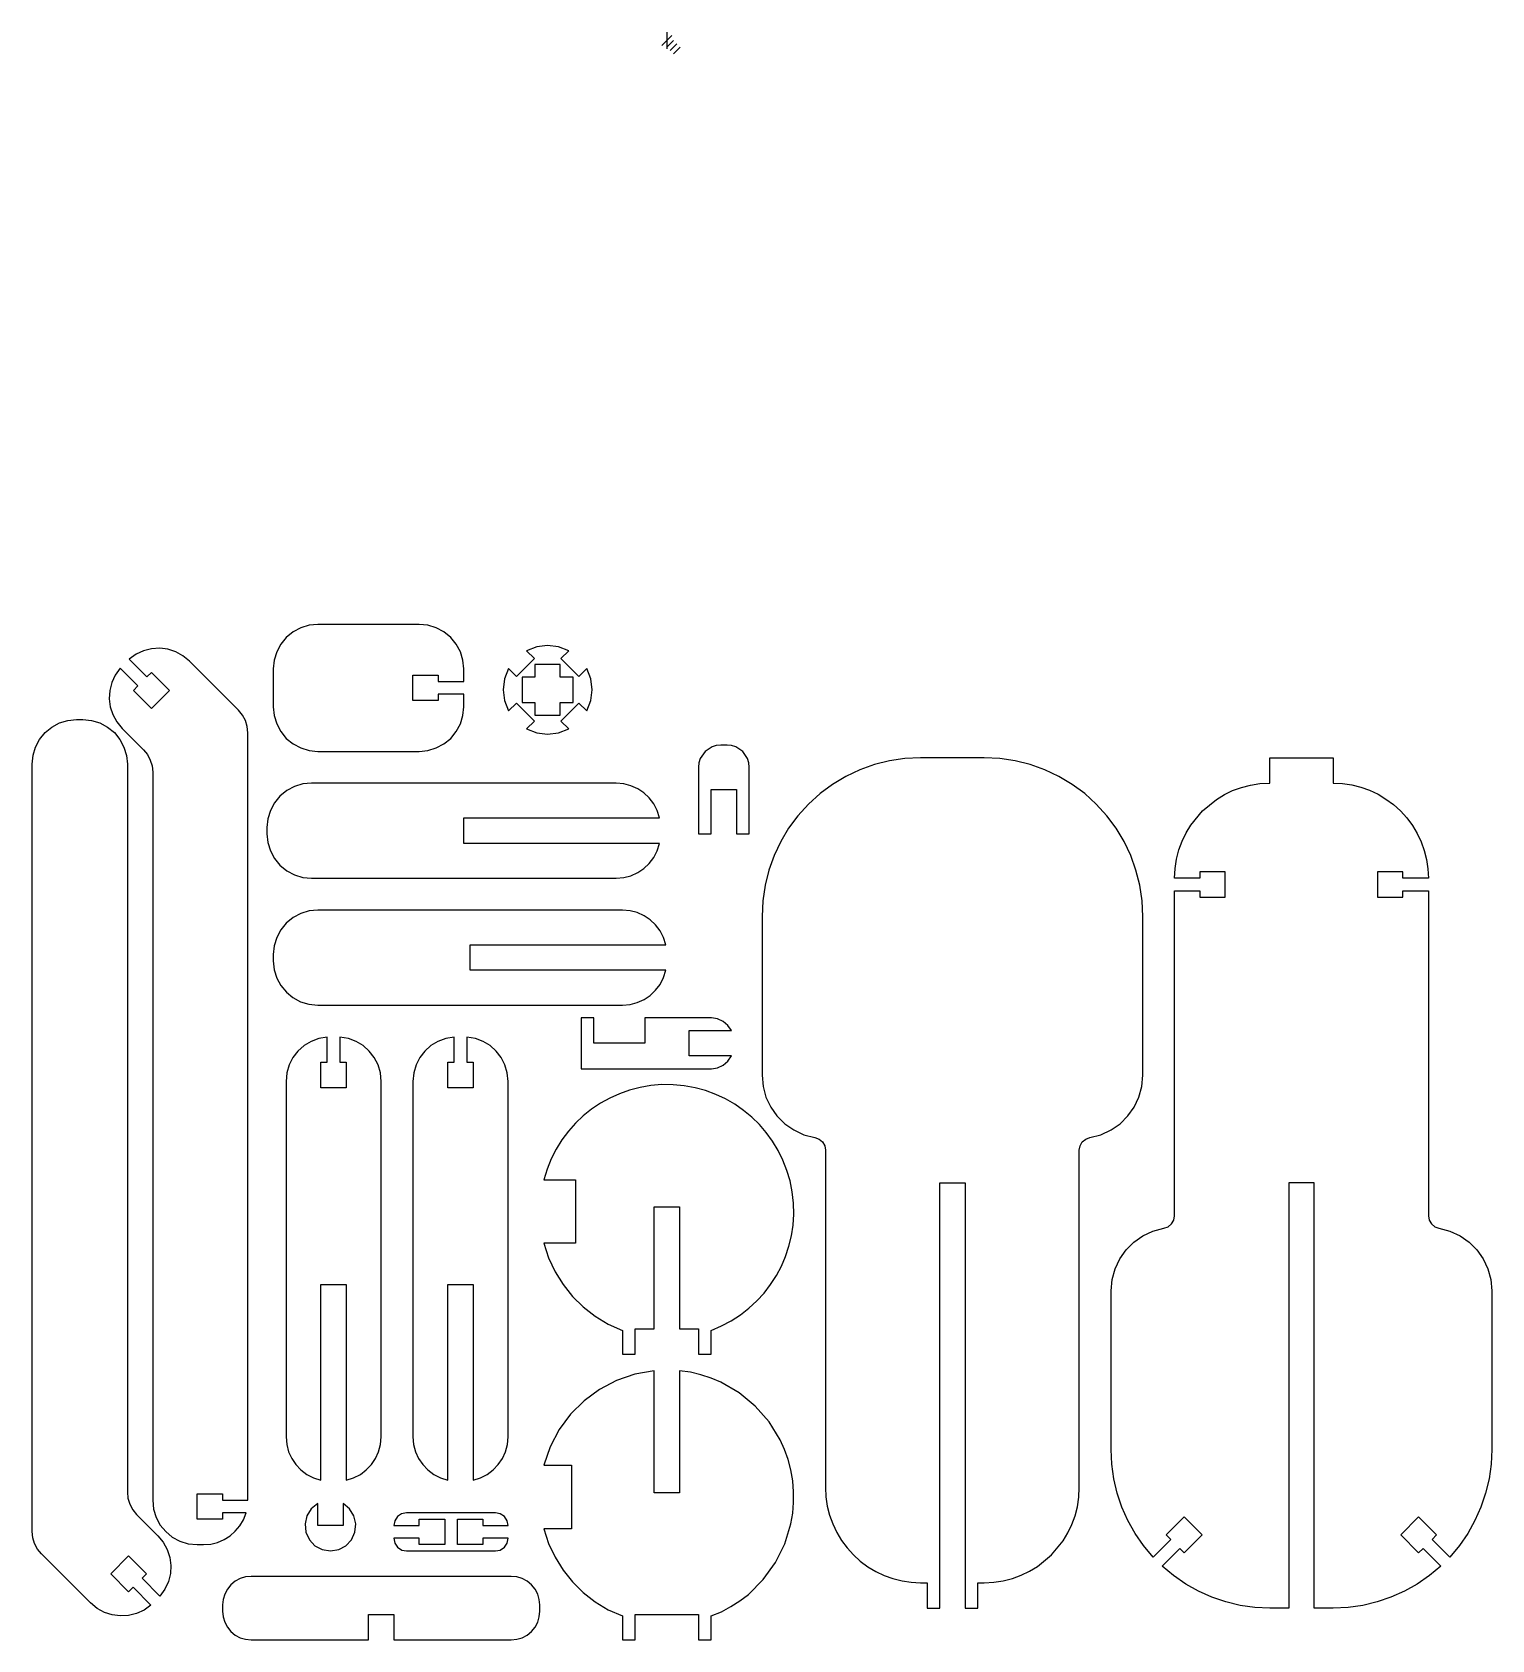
# Model space of a CAD drawing. Extents: x -107 to 139, y 48 to 318.
import ezdxf

# ---------------------------------------------------------------- set-up
doc = ezdxf.new("R2010")
doc.units = 0

msp = doc.modelspace()

# ---------------------------------------------------------------- linework, layer by layer
for p, q in [((-63.946472, 216.47996), (-64.878923, 215.342682)), ((-62.809231, 217.412457), (-63.946472, 216.47996)), ((-61.524058, 218.098613), (-62.809231, 217.412457)), ((-60.130123, 218.522203), (-61.524058, 218.098613)), ((-58.6666, 218.667), (-60.130123, 218.522203)), ((-41.6, 218.667), (-58.6666, 218.667)), ((-40.136477, 218.522203), (-41.6, 218.667)), ((-38.742542, 218.098613), (-40.136477, 218.522203)), ((-37.457369, 217.412457), (-38.742542, 218.098613)), ((-36.320128, 216.47996), (-37.457369, 217.412457)), ((-35.387677, 215.342682), (-36.320128, 216.47996)), ((-89.200687, 213.670266), (-90.374, 212.836)), ((-87.925656, 214.250529), (-89.200687, 213.670266)), ((-86.585796, 214.57811), (-87.925656, 214.250529)), ((-85.217997, 214.65433), (-86.585796, 214.57811)), ((-83.859148, 214.480508), (-85.217997, 214.65433)), ((-82.546139, 214.057965), (-83.859148, 214.480508)), ((-81.31586, 213.388022), (-82.546139, 214.057965)), ((-65.565028, 214.057481), (-65.988562, 212.663529)), ((-64.878923, 215.342682), (-65.565028, 214.057481)), ((-34.701572, 214.057481), (-35.387677, 215.342682)), ((-34.278038, 212.663529), (-34.701572, 214.057481)), ((-21.846853, 214.922897), (-23.5798, 214.249)), ((-23.5798, 214.249), (-22.2598, 212.929)), ((-20.02865, 215.147529), (-21.846853, 214.922897)), ((-18.210447, 214.922897), (-20.02865, 215.147529)), ((-16.4775, 214.249), (-18.210447, 214.922897)), ((-17.7974, 212.929), (-16.4775, 214.249)), ((-91.8825, 211.327), (-92.71685, 210.153705)), ((-88.879, 208.324), (-91.8825, 211.327)), ((-90.374, 212.836), (-87.3705, 209.832)), ((-80.2052, 212.472), (-81.31586, 213.388022)), ((-71.962, 204.229), (-80.2052, 212.472)), ((-65.988562, 212.663529), (-66.1333, 211.2)), ((-66.1333, 211.2), (-66.1333, 204.8)), ((-34.1333, 211.2), (-34.278038, 212.663529)), ((-34.1333, 209.067), (-34.1333, 211.2)), ((-26.5968, 211.232), (-27.270636, 209.499122)), ((-25.2768, 209.912), (-26.5968, 211.232)), ((-22.2598, 212.929), (-25.2768, 209.912)), ((-22.2598, 212.929), (-22.2598, 212.929)), ((-17.8953, 211.947), (-22.162, 211.947)), ((-22.162, 211.947), (-22.162, 209.814)), ((-17.8953, 209.814), (-17.8953, 211.947)), ((-17.8953, 211.947), (-17.8953, 211.947)), ((-14.7804, 209.912), (-17.7974, 212.929)), ((-13.4605, 211.232), (-14.7804, 209.912)), ((-12.786664, 209.499122), (-13.4605, 211.232)), ((-93.29719, 208.878674), (-93.62484, 207.5388)), ((-92.71685, 210.153705), (-93.29719, 208.878674)), ((-89.6332, 207.569), (-88.879, 208.324)), ((-87.3705, 209.832), (-86.6162, 210.586)), ((-86.6162, 210.586), (-83.5993, 207.569)), ((-42.6666, 205.867), (-42.6666, 210.133)), ((-42.6666, 210.133), (-38.4, 210.133)), ((-38.4, 210.133), (-38.4, 209.067)), ((-38.4, 209.067), (-34.1333, 209.067)), ((-27.270636, 209.499122), (-27.495248, 207.681)), ((-22.162, 209.814), (-24.2953, 209.814)), ((-24.2953, 209.814), (-24.2953, 205.547)), ((-15.762, 209.814), (-17.8953, 209.814)), ((-15.762, 205.547), (-15.762, 209.814)), ((-12.562052, 207.681), (-12.786664, 209.499122)), ((-93.62484, 207.5388), (-93.701119, 206.170974)), ((-93.701119, 206.170974), (-93.527345, 204.812088)), ((-86.6162, 204.552), (-89.6332, 207.569)), ((-83.5993, 207.569), (-86.6162, 204.552)), ((-38.4, 205.867), (-42.6666, 205.867)), ((-34.1333, 206.933), (-38.4, 206.933)), ((-38.4, 206.933), (-38.4, 205.867)), ((-34.1333, 204.8), (-34.1333, 206.933)), ((-27.495248, 207.681), (-27.270636, 205.862878)), ((-27.270636, 205.862878), (-26.5968, 204.13)), ((-26.5968, 204.13), (-25.2768, 205.449)), ((-25.2768, 205.449), (-22.2598, 202.432)), ((-24.2953, 205.547), (-22.162, 205.547)), ((-22.162, 205.547), (-22.162, 203.414)), ((-17.8953, 203.414), (-17.8953, 205.547)), ((-17.8953, 205.547), (-15.762, 205.547)), ((-17.7974, 202.432), (-14.7804, 205.449)), ((-14.7804, 205.449), (-13.4605, 204.13)), ((-13.4605, 204.13), (-12.786664, 205.862878)), ((-12.786664, 205.862878), (-12.562052, 207.681)), ((-100.663481, 202.522271), (-99.1999, 202.667)), ((-99.1999, 202.667), (-98.1333, 202.667)), ((-98.1333, 202.667), (-96.669777, 202.522203)), ((-93.527345, 204.812088), (-93.104838, 203.499036)), ((-93.104838, 203.499036), (-92.434916, 202.268709)), ((-71.295998, 203.41675), (-71.962, 204.229)), ((-70.805922, 202.498852), (-71.295998, 203.41675)), ((-66.1333, 204.8), (-65.988562, 203.336471)), ((-65.988562, 203.336471), (-65.565028, 201.942519)), ((-34.701572, 201.942519), (-34.278038, 203.336471)), ((-34.278038, 203.336471), (-34.1333, 204.8)), ((-34.1333, 204.8), (-34.1333, 204.8)), ((-22.162, 203.414), (-17.8953, 203.414)), ((-105.412541, 199.342806), (-104.480031, 200.480101)), ((-104.480031, 200.480101), (-103.342723, 201.412596)), ((-103.342723, 201.412596), (-102.057481, 202.098728)), ((-102.057481, 202.098728), (-100.663481, 202.522271)), ((-96.669777, 202.522203), (-95.275842, 202.098613)), ((-95.275842, 202.098613), (-93.990669, 201.412457)), ((-93.990669, 201.412457), (-92.853428, 200.47996)), ((-92.853428, 200.47996), (-91.920977, 199.342682)), ((-92.434916, 202.268709), (-91.5189, 201.158)), ((-91.5189, 201.158), (-87.962, 197.601)), ((-70.50336, 201.503277), (-70.805922, 202.498852)), ((-70.3999, 200.458), (-70.50336, 201.503277)), ((-70.3999, 71.4669), (-70.3999, 200.458)), ((-65.565028, 201.942519), (-64.878923, 200.657318)), ((-64.878923, 200.657318), (-63.946472, 199.52004)), ((-36.320128, 199.52004), (-35.387677, 200.657318)), ((-35.387677, 200.657318), (-34.701572, 201.942519)), ((-22.2598, 202.432), (-23.5798, 201.113)), ((-23.5798, 201.113), (-21.846853, 200.439103)), ((-21.846853, 200.439103), (-20.02865, 200.214471)), ((-20.02865, 200.214471), (-18.210447, 200.439103)), ((-18.210447, 200.439103), (-16.4775, 201.113)), ((-16.4775, 201.113), (-17.7974, 202.432)), ((-106.522252, 196.663579), (-106.09869, 198.057573)), ((-106.09869, 198.057573), (-105.412541, 199.342806)), ((-91.920977, 199.342682), (-91.234872, 198.057481)), ((-91.234872, 198.057481), (-90.811338, 196.663529)), ((-87.962, 197.601), (-87.295998, 196.78875)), ((-63.946472, 199.52004), (-62.809231, 198.587543)), ((-62.809231, 198.587543), (-61.524058, 197.901387)), ((-61.524058, 197.901387), (-60.130123, 197.477797)), ((-60.130123, 197.477797), (-58.6666, 197.333)), ((-58.6666, 197.333), (-41.6, 197.333)), ((-41.6, 197.333), (-40.136477, 197.477797)), ((-40.136477, 197.477797), (-38.742542, 197.901387)), ((-38.742542, 197.901387), (-37.457369, 198.587543)), ((-37.457369, 198.587543), (-36.320128, 199.52004)), ((6.426914, 197.30665), (5.626809, 196.120075)), ((7.613559, 198.10665), (6.426914, 197.30665)), ((8.314308, 198.324161), (7.613559, 198.10665)), ((9.06666, 198.4), (8.314308, 198.324161)), ((10.1333, 198.4), (9.06666, 198.4)), ((10.885663, 198.324173), (10.1333, 198.4)), ((11.586423, 198.10667), (10.885663, 198.324173)), ((12.773092, 197.306674), (11.586423, 198.10667)), ((13.573214, 196.120092), (12.773092, 197.306674)), ((-106.667, 195.2), (-106.522252, 196.663579)), ((-106.667, 66.2093), (-106.667, 195.2)), ((-90.811338, 196.663529), (-90.6666, 195.2)), ((-90.6666, 195.2), (-90.6666, 72.8367)), ((-87.295998, 196.78875), (-86.805922, 195.870852)), ((-86.805922, 195.870852), (-86.50336, 194.875277)), ((-86.50336, 194.875277), (-86.3999, 193.83)), ((5.409236, 195.419345), (5.33333, 194.667)), ((5.33333, 194.667), (5.33333, 183.467)), ((5.626809, 196.120075), (5.409236, 195.419345)), ((13.790793, 195.419354), (13.573214, 196.120092)), ((13.8667, 194.667), (13.790793, 195.419354)), ((13.8667, 183.467), (13.8667, 194.667)), ((34.910943, 195.11431), (32.461642, 194.237088)), ((37.439861, 195.749864), (34.910943, 195.11431)), ((40.030909, 196.136509), (37.439861, 195.749864)), ((42.6666, 196.267), (40.030909, 196.136509)), ((53.3333, 196.267), (42.6666, 196.267)), ((55.968991, 196.136509), (53.3333, 196.267)), ((58.560039, 195.749864), (55.968991, 196.136509)), ((61.088957, 195.11431), (58.560039, 195.749864)), ((63.538258, 194.237088), (61.088957, 195.11431)), ((101.333, 192), (101.333, 196.267)), ((101.333, 196.267), (112, 196.267)), ((112, 196.267), (112, 192)), ((112, 196.267), (112, 196.267)), ((-86.3999, 193.83), (-86.3999, 71.4669)), ((-61.196809, 191.855186), (-62.590727, 191.431585)), ((-59.7333, 192), (-61.196809, 191.855186)), ((-8.53333, 192), (-59.7333, 192)), ((-7.243792, 191.888406), (-8.53333, 192)), ((-6.019792, 191.565028), (-7.243792, 191.888406)), ((30.109443, 193.125442), (27.871833, 191.786615)), ((32.461642, 194.237088), (30.109443, 193.125442)), ((65.890457, 193.125442), (63.538258, 194.237088)), ((68.128067, 191.786615), (65.890457, 193.125442)), ((98.108488, 191.674884), (99.697116, 191.917365)), ((99.697116, 191.917365), (101.333, 192)), ((112, 192), (113.581403, 191.921707)), ((113.581403, 191.921707), (115.136021, 191.689724)), ((-65.013107, 189.812924), (-65.945544, 188.675651)), ((-63.875884, 190.745422), (-65.013107, 189.812924)), ((-62.590727, 191.431585), (-63.875884, 190.745422)), ((-4.882543, 191.046932), (-6.019792, 191.565028)), ((-3.853262, 190.351184), (-4.882543, 191.046932)), ((-2.953163, 189.49485), (-3.853262, 190.351184)), ((-2.203461, 188.494997), (-2.953163, 189.49485)), ((7.46666, 183.467), (7.46666, 190.933)), ((7.46666, 190.933), (11.7333, 190.933)), ((11.7333, 190.933), (11.7333, 183.467)), ((11.7333, 190.933), (11.7333, 190.933)), ((25.766298, 190.227851), (23.810325, 188.456392)), ((27.871833, 191.786615), (25.766298, 190.227851)), ((70.233602, 190.227851), (68.128067, 191.786615)), ((72.189575, 188.456392), (70.233602, 190.227851)), ((90.019485, 187.313602), (92.387394, 189.267348)), ((92.387394, 189.267348), (93.706571, 190.068789)), ((93.706571, 190.068789), (95.105174, 190.742554)), ((95.105174, 190.742554), (96.575161, 191.2806)), ((96.575161, 191.2806), (98.108488, 191.674884)), ((115.136021, 191.689724), (116.653362, 191.308397)), ((116.653362, 191.308397), (118.122935, 190.782073)), ((118.122935, 190.782073), (119.534247, 190.115096)), ((119.534247, 190.115096), (120.876808, 189.311812)), ((120.876808, 189.311812), (122.140126, 188.376568)), ((-66.631638, 187.390458), (-67.055164, 185.996517)), ((-65.945544, 188.675651), (-66.631638, 187.390458)), ((-1.625372, 187.368692), (-2.203461, 188.494997)), ((-1.24011, 186.133), (-1.625372, 187.368692)), ((22.038896, 186.500393), (20.480163, 184.394835)), ((23.810325, 188.456392), (22.038896, 186.500393)), ((73.961004, 186.500393), (72.189575, 188.456392)), ((75.519737, 184.394835), (73.961004, 186.500393)), ((88.065785, 184.945657), (90.019485, 187.313602)), ((122.140126, 188.376568), (123.313708, 187.313708)), ((123.313708, 187.313708), (124.376568, 186.140126)), ((-67.055164, 185.996517), (-67.1999, 184.533)), ((-67.1999, 184.533), (-67.1999, 183.467)), ((-67.1999, 184.533), (-67.1999, 184.533)), ((-34.1333, 181.867), (-34.1333, 186.133)), ((-34.1333, 186.133), (-1.24011, 186.133)), ((20.480163, 184.394835), (19.14137, 182.157205)), ((76.85853, 182.157204), (75.519737, 184.394835)), ((87.264368, 183.626465), (88.065785, 184.945657)), ((124.376568, 186.140126), (125.311812, 184.876808)), ((125.311812, 184.876808), (126.115096, 183.534247)), ((-67.1999, 183.467), (-67.055164, 182.003483)), ((-67.055164, 182.003483), (-66.631638, 180.609542)), ((-1.24011, 181.867), (-34.1333, 181.867)), ((-1.625372, 180.631308), (-1.24011, 181.867)), ((5.33333, 183.467), (7.46666, 183.467)), ((11.7333, 183.467), (13.8667, 183.467)), ((19.14137, 182.157205), (18.029759, 179.804989)), ((77.970141, 179.804989), (76.85853, 182.157204)), ((86.052611, 180.757853), (86.590629, 182.227849)), ((86.590629, 182.227849), (87.264368, 183.626465)), ((126.115096, 183.534247), (126.782073, 182.122935)), ((126.782073, 182.122935), (127.308397, 180.653362)), ((-66.631638, 180.609542), (-65.945544, 179.324349)), ((-65.945544, 179.324349), (-65.013107, 178.187076)), ((-3.853262, 177.648816), (-2.953163, 178.50515)), ((-2.953163, 178.50515), (-2.203461, 179.505003)), ((-2.203461, 179.505003), (-1.625372, 180.631308)), ((18.029759, 179.804989), (17.152574, 177.355674)), ((78.847326, 177.355674), (77.970141, 179.804989)), ((85.415904, 177.635886), (85.658355, 179.224518)), ((85.658355, 179.224518), (86.052611, 180.757853)), ((127.308397, 180.653362), (127.689724, 179.136021)), ((127.689724, 179.136021), (127.921707, 177.581403)), ((-65.013107, 178.187076), (-63.875884, 177.254578)), ((-63.875884, 177.254578), (-62.590727, 176.568415)), ((-62.590727, 176.568415), (-61.196809, 176.144814)), ((-61.196809, 176.144814), (-59.7333, 176)), ((-59.7333, 176), (-8.53333, 176)), ((-8.53333, 176), (-7.243792, 176.111594)), ((-7.243792, 176.111594), (-6.019792, 176.434972)), ((-6.019792, 176.434972), (-4.882543, 176.953068)), ((-4.882543, 176.953068), (-3.853262, 177.648816)), ((17.152574, 177.355674), (16.517057, 174.826747)), ((79.482843, 174.826747), (78.847326, 177.355674)), ((85.3333, 176), (85.415904, 177.635886)), ((89.5999, 176), (85.3333, 176)), ((93.8666, 177.067), (89.5999, 177.067)), ((89.5999, 177.067), (89.5999, 176)), ((93.8666, 172.8), (93.8666, 177.067)), ((123.733, 177.067), (119.467, 177.067)), ((119.467, 177.067), (119.467, 172.8)), ((123.733, 176), (123.733, 177.067)), ((128, 176), (123.733, 176)), ((127.921707, 177.581403), (128, 176)), ((16.517057, 174.826747), (16.130452, 172.235693)), ((79.869448, 172.235693), (79.482843, 174.826747)), ((85.3333, 119.288), (85.3333, 173.867)), ((85.3333, 173.867), (89.5999, 173.867)), ((89.5999, 173.867), (89.5999, 172.8)), ((123.733, 172.8), (123.733, 173.867)), ((123.733, 173.867), (128, 173.867)), ((128, 173.867), (128, 119.288)), ((-60.130123, 170.522203), (-61.524058, 170.098613)), ((-58.6666, 170.667), (-60.130123, 170.522203)), ((-7.46666, 170.667), (-58.6666, 170.667)), ((-6.177123, 170.555406), (-7.46666, 170.667)), ((-4.953122, 170.232027), (-6.177123, 170.555406)), ((16.130452, 172.235693), (16, 169.6)), ((79.9999, 169.6), (79.869448, 172.235693)), ((89.5999, 172.8), (93.8666, 172.8)), ((119.467, 172.8), (123.733, 172.8)), ((-63.946472, 168.47996), (-64.878923, 167.342682)), ((-62.809231, 169.412457), (-63.946472, 168.47996)), ((-61.524058, 170.098613), (-62.809231, 169.412457)), ((-3.815874, 169.713931), (-4.953122, 170.232027)), ((-2.786594, 169.018183), (-3.815874, 169.713931)), ((-1.886495, 168.161849), (-2.786594, 169.018183)), ((-1.136794, 167.161997), (-1.886495, 168.161849)), ((16, 169.6), (16, 142.933)), ((79.9999, 142.933), (79.9999, 169.6)), ((-65.565028, 166.057481), (-65.988562, 164.663529)), ((-64.878923, 167.342682), (-65.565028, 166.057481)), ((-0.558705, 166.035691), (-1.136794, 167.161997)), ((-0.173443, 164.8), (-0.558705, 166.035691)), ((-65.988562, 164.663529), (-66.1333, 163.2)), ((-66.1333, 163.2), (-66.1333, 162.133)), ((-66.1333, 163.2), (-66.1333, 163.2)), ((-66.1333, 162.133), (-65.981488, 160.628305)), ((-33.0666, 160.533), (-33.0666, 164.8)), ((-33.0666, 164.8), (-0.173443, 164.8)), ((-65.981488, 160.628305), (-65.546339, 159.226841)), ((-0.173443, 160.533), (-33.0666, 160.533)), ((-0.558833, 159.297461), (-0.173443, 160.533)), ((-65.546339, 159.226841), (-64.857875, 157.958629)), ((-64.857875, 157.958629), (-63.946118, 156.853687)), ((-63.946118, 156.853687), (-62.841091, 155.942034)), ((-2.786858, 156.315428), (-1.886752, 157.171615)), ((-1.886752, 157.171615), (-1.137007, 158.171313)), ((-1.137007, 158.171313), (-0.558833, 159.297461)), ((-62.841091, 155.942034), (-61.572814, 155.253689)), ((-61.572814, 155.253689), (-60.17131, 154.818671)), ((-60.17131, 154.818671), (-58.6666, 154.667)), ((-58.6666, 154.667), (-7.46666, 154.667)), ((-7.46666, 154.667), (-6.177226, 154.778538)), ((-6.177226, 154.778538), (-4.953307, 155.101829)), ((-4.953307, 155.101829), (-3.816114, 155.619812)), ((-3.816114, 155.619812), (-2.786858, 156.315428)), ((-12.2418, 152.533), (-14.3751, 152.533)), ((-14.3751, 152.533), (-14.3751, 144)), ((-12.2418, 148.267), (-12.2418, 152.533)), ((7.49151, 152.533), (-3.70848, 152.533)), ((-3.70848, 152.533), (-3.70848, 148.267)), ((8.539951, 152.382941), (7.49151, 152.533)), ((9.486993, 151.955049), (8.539951, 152.382941)), ((10.279566, 151.282882), (9.486993, 151.955049)), ((-58.486105, 149.074327), (-59.797954, 148.583143)), ((-57.0666, 149.314), (-58.486105, 149.074327)), ((-57.0666, 145.067), (-57.0666, 149.314)), ((-53.513795, 149.074327), (-54.9333, 149.314)), ((-54.9333, 149.314), (-54.9333, 145.067)), ((-52.201946, 148.583143), (-53.513795, 149.074327)), ((-37.152805, 149.074327), (-38.464654, 148.583143)), ((-35.7333, 149.314), (-37.152805, 149.074327)), ((-35.7333, 145.067), (-35.7333, 149.314)), ((-32.180479, 149.074343), (-33.6, 149.314)), ((-33.6, 149.314), (-33.6, 145.067)), ((-30.868614, 148.583169), (-32.180479, 149.074343)), ((3.75818, 150.4), (10.8646, 150.4)), ((3.75818, 146.133), (3.75818, 150.4)), ((3.75818, 150.4), (3.75818, 150.4)), ((10.8646, 150.4), (10.279566, 151.282882)), ((-61.998085, 146.95429), (-62.836069, 145.870646)), ((-60.976997, 147.867459), (-61.998085, 146.95429)), ((-59.797954, 148.583143), (-60.976997, 147.867459)), ((-51.022903, 147.867459), (-52.201946, 148.583143)), ((-50.001815, 146.95429), (-51.022903, 147.867459)), ((-49.163831, 145.870646), (-50.001815, 146.95429)), ((-40.664785, 146.95429), (-41.502769, 145.870646)), ((-39.643697, 147.867459), (-40.664785, 146.95429)), ((-38.464654, 148.583143), (-39.643697, 147.867459)), ((-29.689555, 147.867491), (-30.868614, 148.583169)), ((-28.668451, 146.954322), (-29.689555, 147.867491)), ((-27.830454, 145.870675), (-28.668451, 146.954322)), ((-3.70848, 148.267), (-12.2418, 148.267)), ((10.8646, 146.133), (3.75818, 146.133)), ((10.279566, 145.250118), (10.8646, 146.133)), ((-63.862125, 143.299989), (-63.9999, 141.867)), ((-63.465799, 144.643542), (-63.862125, 143.299989)), ((-62.836069, 145.870646), (-63.465799, 144.643542)), ((-58.1333, 140.8), (-58.1333, 145.067)), ((-58.1333, 145.067), (-57.0666, 145.067)), ((-54.9333, 145.067), (-53.8666, 145.067)), ((-53.8666, 145.067), (-53.8666, 140.8)), ((-48.534101, 144.643542), (-49.163831, 145.870646)), ((-48.137775, 143.299989), (-48.534101, 144.643542)), ((-48, 141.867), (-48.137775, 143.299989)), ((-42.528825, 143.299989), (-42.6666, 141.867)), ((-42.132499, 144.643542), (-42.528825, 143.299989)), ((-41.502769, 145.870646), (-42.132499, 144.643542)), ((-36.8, 140.8), (-36.8, 145.067)), ((-36.8, 145.067), (-35.7333, 145.067)), ((-33.6, 145.067), (-32.5333, 145.067)), ((-32.5333, 145.067), (-32.5333, 140.8)), ((-27.200713, 144.643564), (-27.830454, 145.870675)), ((-26.804378, 143.300001), (-27.200713, 144.643564)), ((-26.6666, 141.867), (-26.804378, 143.300001)), ((-14.3751, 144), (7.49151, 144)), ((7.49151, 144), (8.539951, 144.150059)), ((8.539951, 144.150059), (9.486993, 144.577951)), ((9.486993, 144.577951), (10.279566, 145.250118)), ((-63.9999, 141.867), (-63.9999, 82.1335)), ((-53.8666, 140.8), (-58.1333, 140.8)), ((-48, 82.1335), (-48, 141.867)), ((-42.6666, 141.867), (-42.6666, 82.1335)), ((-32.5333, 140.8), (-36.8, 140.8)), ((-26.6666, 82.1335), (-26.6666, 141.867)), ((-4.489707, 140.858008), (-6.250028, 140.399699)), ((-2.680831, 141.166013), (-4.489707, 140.858008)), ((-0.831449, 141.317789), (-2.680831, 141.166013)), ((1.050386, 141.307411), (-0.831449, 141.317789)), ((2.924119, 141.132662), (1.050386, 141.307411)), ((4.749608, 140.799737), (2.924119, 141.132662)), ((6.519423, 140.315324), (4.749608, 140.799737)), ((16, 142.933), (16.171522, 141.022322)), ((16.171522, 141.022322), (16.667303, 139.21592)), ((79.332611, 139.21594), (79.828383, 141.022333)), ((79.828383, 141.022333), (79.9999, 142.933)), ((-11.159143, 138.182197), (-12.644729, 137.181922)), ((-9.592797, 139.055868), (-11.159143, 138.182197)), ((-7.953742, 139.79701), (-9.592797, 139.055868)), ((-6.250028, 140.399699), (-7.953742, 139.79701)), ((8.226135, 139.686111), (6.519423, 140.315324)), ((9.862315, 138.918786), (8.226135, 139.686111)), ((11.420534, 138.020038), (9.862315, 138.918786)), ((12.893362, 136.996553), (11.420534, 138.020038)), ((16.667303, 139.21592), (17.45944, 137.546806)), ((78.540485, 137.546832), (79.332611, 139.21594)), ((-14.041502, 136.060968), (-15.341414, 134.825261)), ((-12.644729, 137.181922), (-14.041502, 136.060968)), ((14.273369, 135.855022), (12.893362, 136.996553)), ((15.553127, 134.602132), (14.273369, 135.855022)), ((17.45944, 137.546806), (18.520031, 136.047993)), ((18.520031, 136.047993), (19.821175, 134.752494)), ((76.178779, 134.752521), (77.479907, 136.048022)), ((77.479907, 136.048022), (78.540485, 137.546832)), ((-16.536411, 133.480726), (-17.618443, 132.033287)), ((-15.341414, 134.825261), (-16.536411, 133.480726)), ((16.725205, 133.24457), (15.553127, 134.602132)), ((17.782176, 131.789026), (16.725205, 133.24457)), ((19.821175, 134.752494), (21.334969, 133.69332)), ((21.334969, 133.69332), (23.033511, 132.903485)), ((23.033511, 132.903485), (24.8889, 132.416)), ((24.8889, 132.416), (25.599572, 132.160571)), ((70.400396, 132.160594), (71.1111, 132.416)), ((71.1111, 132.416), (72.966474, 132.903498)), ((72.966474, 132.903498), (74.665, 133.693343)), ((74.665, 133.693343), (76.178779, 134.752521)), ((-18.579459, 130.48887), (-19.411408, 128.8534)), ((-17.618443, 132.033287), (-18.579459, 130.48887)), ((18.716608, 130.242188), (17.782176, 131.789026)), ((19.521073, 128.610743), (18.716608, 130.242188)), ((25.599572, 132.160571), (26.162498, 131.689733)), ((26.162498, 131.689733), (26.533049, 131.056279)), ((26.533049, 131.056279), (26.6666, 130.313)), ((26.6666, 130.313), (26.6666, 73.6002)), ((69.3333, 130.313), (69.466865, 131.056298)), ((69.3333, 73.6002), (69.3333, 130.313)), ((69.466865, 131.056298), (69.837441, 131.689762)), ((69.837441, 131.689762), (70.400396, 132.160594)), ((-20.106239, 127.132801), (-20.6559, 125.333)), ((-19.411408, 128.8534), (-20.106239, 127.132801)), ((20.188142, 126.90138), (19.521073, 128.610743)), ((-20.6559, 125.333), (-15.3226, 125.333)), ((-20.6559, 125.333), (-20.6559, 125.333)), ((-15.3226, 125.333), (-15.3226, 114.667)), ((20.710385, 125.120788), (20.188142, 126.90138)), ((21.080373, 123.275653), (20.710385, 125.120788)), ((45.8666, 124.8), (50.1333, 124.8)), ((45.8666, 53.3335), (45.8666, 124.8)), ((45.8666, 124.8), (45.8666, 124.8)), ((50.1333, 124.8), (50.1333, 53.3335)), ((108.8, 124.8), (104.533, 124.8)), ((104.533, 124.8), (104.533, 53.3335)), ((108.8, 53.3335), (108.8, 124.8)), ((21.287743, 121.40525), (21.080373, 123.275653)), ((-2.13333, 100.267), (-2.13333, 120.8)), ((-2.13333, 120.8), (2.13333, 120.8)), ((2.13333, 120.8), (2.13333, 100.267)), ((21.213548, 117.718958), (21.330451, 119.550142)), ((21.330451, 119.550142), (21.287743, 121.40525)), ((85.199994, 118.544395), (85.3333, 119.288)), ((128, 119.288), (128.133333, 118.544356)), ((20.942083, 115.920324), (21.213548, 117.718958)), ((80.001569, 115.90668), (81.700111, 116.696515)), ((81.700111, 116.696515), (83.5555, 117.184)), ((83.5555, 117.184), (84.26643, 117.439535)), ((84.26643, 117.439535), (84.829482, 117.91062)), ((84.829482, 117.91062), (85.199994, 118.544395)), ((128.133333, 118.544356), (128.503894, 117.910564)), ((128.503894, 117.910564), (129.067008, 117.43949)), ((129.067008, 117.43949), (129.778, 117.184)), ((129.778, 117.184), (131.633404, 116.696529)), ((131.633404, 116.696529), (133.331963, 115.906703)), ((-15.3226, 114.667), (-20.6559, 114.667)), ((-20.6559, 114.667), (-19.856886, 112.201215)), ((19.955664, 112.455218), (20.521105, 114.162868)), ((20.521105, 114.162868), (20.942083, 115.920324)), ((76.12604, 112.053194), (77.186631, 113.552007)), ((77.186631, 113.552007), (78.487775, 114.847506)), ((78.487775, 114.847506), (80.001569, 115.90668)), ((133.331963, 115.906703), (134.845772, 114.847534)), ((134.845772, 114.847534), (136.146931, 113.552035)), ((136.146931, 113.552035), (137.207536, 112.053219)), ((-19.856886, 112.201215), (-18.778048, 109.875512)), ((18.411589, 109.223841), (19.250809, 110.806)), ((19.250809, 110.806), (19.955664, 112.455218)), ((75.333903, 110.38408), (76.12604, 112.053194)), ((137.207536, 112.053219), (137.999684, 110.384099)), ((-18.778048, 109.875512), (-17.437921, 107.71048)), ((17.443055, 107.71737), (18.411589, 109.223841)), ((74.6666, 106.667), (74.838122, 108.577678)), ((74.838122, 108.577678), (75.333903, 110.38408)), ((137.999684, 110.384099), (138.495473, 108.577689)), ((138.495473, 108.577689), (138.667, 106.667)), ((-58.1333, 74.8403), (-58.1333, 107.733)), ((-58.1333, 107.733), (-53.8666, 107.733)), ((-53.8666, 107.733), (-53.8666, 74.8403)), ((-36.8, 74.8403), (-36.8, 107.733)), ((-36.8, 107.733), (-32.5333, 107.733)), ((-32.5333, 107.733), (-32.5333, 74.8403)), ((-17.437921, 107.71048), (-15.855039, 105.726708)), ((-15.855039, 105.726708), (-14.047937, 103.944786)), ((15.138241, 104.965998), (16.350256, 106.295213)), ((16.350256, 106.295213), (17.443055, 107.71737)), ((74.6666, 80.0002), (74.6666, 106.667)), ((138.667, 106.667), (138.667, 80.0002)), ((-14.047937, 103.944786), (-12.03515, 102.385301)), ((12.376761, 102.620901), (13.812059, 103.738351)), ((13.812059, 103.738351), (15.138241, 104.965998)), ((-12.03515, 102.385301), (-9.835213, 101.068843)), ((-9.835213, 101.068843), (-7.46666, 100.016)), ((-7.46666, 100.016), (-7.46666, 96.0002)), ((-5.33333, 96.0002), (-5.33333, 100.267)), ((-5.33333, 100.267), (-2.13333, 100.267)), ((2.13333, 100.267), (5.33333, 100.267)), ((5.33333, 100.267), (5.33333, 96.0002)), ((7.46666, 100.016), (9.199012, 100.751098)), ((7.46666, 96.0002), (7.46666, 100.016)), ((9.199012, 100.751098), (10.837395, 101.622274)), ((10.837395, 101.622274), (12.376761, 102.620901)), ((-7.46666, 96.0002), (-5.33333, 96.0002)), ((5.33333, 96.0002), (7.46666, 96.0002)), ((-5.391156, 92.642043), (-8.465442, 91.583317)), ((-2.13333, 93.2266), (-5.391156, 92.642043)), ((-2.13333, 72.6933), (-2.13333, 93.2266)), ((2.13333, 93.2266), (2.13333, 72.6933)), ((3.959157, 92.9636), (2.13333, 93.2266)), ((2.13333, 93.2266), (2.13333, 93.2266)), ((5.731689, 92.550868), (3.959157, 92.9636)), ((7.444151, 91.994991), (5.731689, 92.550868)), ((9.089768, 91.302552), (7.444151, 91.994991)), ((-11.313316, 90.087209), (-13.891902, 88.190506)), ((-8.465442, 91.583317), (-11.313316, 90.087209)), ((12.153363, 89.534327), (9.089768, 91.302552)), ((14.868274, 87.298871), (12.153363, 89.534327)), ((-13.891902, 88.190506), (-16.158327, 85.929997)), ((17.180297, 84.648861), (14.868274, 87.298871)), ((-16.158327, 85.929997), (-18.069718, 83.342467)), ((19.03523, 81.636974), (17.180297, 84.648861)), ((-63.9999, 82.1335), (-63.888326, 80.844006)), ((-48.111574, 80.844006), (-48, 82.1335)), ((-42.6666, 82.1335), (-42.555026, 80.844006)), ((-26.77818, 80.843996), (-26.6666, 82.1335)), ((-18.069718, 83.342467), (-19.5832, 80.464706)), ((19.774349, 80.011789), (19.03523, 81.636974)), ((-63.888326, 80.844006), (-63.564981, 79.620041)), ((-63.564981, 79.620041), (-63.046928, 78.482818)), ((-63.046928, 78.482818), (-62.351233, 77.45355)), ((-49.648667, 77.45355), (-48.952972, 78.482818)), ((-48.952972, 78.482818), (-48.434919, 79.620041)), ((-48.434919, 79.620041), (-48.111574, 80.844006)), ((-42.555026, 80.844006), (-42.231681, 79.620041)), ((-42.231681, 79.620041), (-41.713628, 78.482818)), ((-41.713628, 78.482818), (-41.017933, 77.45355)), ((-28.315306, 77.453523), (-27.619597, 78.482794)), ((-27.619597, 78.482794), (-27.101534, 79.620023)), ((-27.101534, 79.620023), (-26.77818, 80.843996)), ((-19.5832, 80.464706), (-20.6559, 77.3335)), ((20.37887, 78.315888), (19.774349, 80.011789)), ((74.783961, 77.500454), (74.6666, 80.0002)), ((138.667, 80.0002), (138.549565, 77.500423)), ((-62.351233, 77.45355), (-61.494959, 76.553451)), ((-61.494959, 76.553451), (-60.495169, 75.803734)), ((-60.495169, 75.803734), (-59.368928, 75.225612)), ((-52.630972, 75.225612), (-51.504731, 75.803734)), ((-51.504731, 75.803734), (-50.504941, 76.553451)), ((-50.504941, 76.553451), (-49.648667, 77.45355)), ((-41.017933, 77.45355), (-40.161659, 76.553451)), ((-40.161659, 76.553451), (-39.161869, 75.803734)), ((-39.161869, 75.803734), (-38.035628, 75.225612)), ((-31.297657, 75.225599), (-30.1714, 75.803712)), ((-30.1714, 75.803712), (-29.171595, 76.553425)), ((-29.171595, 76.553425), (-28.315306, 77.453523)), ((-20.6559, 77.3335), (-16, 77.3335)), ((-16, 77.3335), (-16, 66.6669)), ((20.842018, 76.555856), (20.37887, 78.315888)), ((21.157016, 74.738278), (20.842018, 76.555856)), ((75.132118, 75.038828), (74.783961, 77.500454)), ((138.549565, 77.500423), (138.201328, 75.038774)), ((-59.368928, 75.225612), (-58.1333, 74.8403)), ((-58.1333, 74.8403), (-58.1333, 74.8403)), ((-53.8666, 74.8403), (-52.630972, 75.225612)), ((-38.035628, 75.225612), (-36.8, 74.8403)), ((-36.8, 74.8403), (-36.8, 74.8403)), ((-32.5333, 74.8403), (-31.297657, 75.225599)), ((21.315097, 72.900393), (21.157016, 74.738278)), ((26.6666, 73.6002), (26.744893, 72.018797)), ((69.250694, 71.964293), (69.3333, 73.6002)), ((75.705182, 72.630391), (75.132118, 75.038828)), ((138.201328, 75.038774), (137.62818, 72.630321)), ((-90.6666, 72.8367), (-90.563169, 71.791369)), ((-90.563169, 71.791369), (-90.260616, 70.795741)), ((-90.260616, 70.795741), (-89.77053, 69.877792)), ((-86.3999, 71.4669), (-86.248213, 69.962109)), ((-78.9333, 68.2669), (-78.9333, 72.5335)), ((-78.9333, 72.5335), (-74.6666, 72.5335)), ((-74.6666, 72.5335), (-74.6666, 71.4669)), ((-74.6666, 71.4669), (-70.3999, 71.4669)), ((-58.6666, 70.8952), (-59.753054, 70.000276)), ((-58.6666, 67.2002), (-58.6666, 70.8952)), ((-54.4, 70.8952), (-54.4, 67.2002)), ((-53.313546, 70.000276), (-54.4, 70.8952)), ((-54.4, 70.8952), (-54.4, 70.8952)), ((2.13333, 72.6933), (-2.13333, 72.6933)), ((21.162382, 69.286521), (21.315261, 71.080443)), ((21.315261, 71.080443), (21.315097, 72.900393)), ((26.744893, 72.018797), (26.976876, 70.464179)), ((26.976876, 70.464179), (27.358203, 68.946838)), ((68.613972, 68.842289), (69.008237, 70.375642)), ((69.008237, 70.375642), (69.250694, 71.964293)), ((76.49726, 70.290209), (75.705182, 72.630391)), ((77.502462, 68.033351), (76.49726, 70.290209)), ((136.836014, 70.290134), (135.830722, 68.033279)), ((137.62818, 72.630321), (136.836014, 70.290134)), ((-89.77053, 69.877792), (-89.1045, 69.0655)), ((-89.1045, 69.0655), (-85.5477, 65.5087)), ((-86.248213, 69.962109), (-85.81315, 68.560541)), ((-85.81315, 68.560541), (-85.124738, 67.292219)), ((-74.6666, 68.2669), (-78.9333, 68.2669)), ((-70.7112, 69.3335), (-74.6666, 69.3335)), ((-74.6666, 69.3335), (-74.6666, 68.2669)), ((-71.762901, 67.165196), (-71.154097, 68.19581)), ((-71.154097, 68.19581), (-70.7112, 69.3335)), ((-70.7112, 69.3335), (-70.7112, 69.3335)), ((-60.47517, 68.832951), (-60.789996, 67.496918)), ((-59.753054, 70.000276), (-60.47517, 68.832951)), ((-52.59143, 68.832951), (-53.313546, 70.000276)), ((-52.276604, 67.496918), (-52.59143, 68.832951)), ((-45.698947, 68.030571), (-45.8666, 67.2002)), ((-45.241762, 68.708662), (-45.698947, 68.030571)), ((-44.563671, 69.165847), (-45.241762, 68.708662)), ((-43.7333, 69.3335), (-44.563671, 69.165847)), ((-28.8, 69.3335), (-43.7333, 69.3335)), ((-41.6, 67.2002), (-41.6, 68.2669)), ((-41.6, 68.2669), (-37.3333, 68.2669)), ((-37.3333, 68.2669), (-37.3333, 64.0002)), ((-35.2, 64.0002), (-35.2, 68.2669)), ((-35.2, 68.2669), (-30.9333, 68.2669)), ((-30.9333, 68.2669), (-30.9333, 67.2002)), ((-27.983595, 69.171133), (-28.8, 69.3335)), ((-27.291473, 68.708697), (-27.983595, 69.171133)), ((-26.829005, 68.016597), (-27.291473, 68.708697)), ((-26.6666, 67.2002), (-26.829005, 68.016597)), ((20.861338, 67.526721), (21.162382, 69.286521)), ((27.358203, 68.946838), (27.884527, 67.477265)), ((68.075941, 67.372278), (68.613972, 68.842289)), ((78.714896, 65.874885), (77.502462, 68.033351)), ((86.9712, 68.6551), (83.9542, 65.6381)), ((89.9882, 65.6381), (86.9712, 68.6551)), ((126.362, 68.6551), (123.345, 65.6381)), ((129.379, 65.6381), (126.362, 68.6551)), ((135.830722, 68.033279), (134.618194, 65.874827)), ((-106.563374, 65.163894), (-106.667, 66.2093)), ((-106.2606, 64.168237), (-106.563374, 65.163894)), ((-85.5477, 65.5087), (-84.631712, 64.398014)), ((-85.5477, 65.5087), (-85.5477, 65.5087)), ((-85.124738, 67.292219), (-84.213001, 66.187169)), ((-84.213001, 66.187169), (-83.107964, 65.275418)), ((-83.107964, 65.275418), (-81.839651, 64.586988)), ((-75.488195, 64.388537), (-74.400258, 64.85333)), ((-74.400258, 64.85333), (-73.404431, 65.480205)), ((-73.404431, 65.480205), (-72.519162, 66.255411)), ((-72.519162, 66.255411), (-71.762901, 67.165196)), ((-60.789996, 67.496918), (-60.654582, 66.095871)), ((-60.654582, 66.095871), (-60.071341, 64.814816)), ((-54.4, 67.2002), (-58.6666, 67.2002)), ((-52.995259, 64.814816), (-52.412018, 66.095871)), ((-52.412018, 66.095871), (-52.276604, 67.496918)), ((-45.8666, 67.2002), (-41.6, 67.2002)), ((-41.6, 65.0669), (-45.8666, 65.0669)), ((-45.8666, 65.0669), (-45.704233, 64.250495)), ((-41.6, 64.0002), (-41.6, 65.0669)), ((-30.9333, 67.2002), (-26.6666, 67.2002)), ((-26.6666, 65.0669), (-30.9333, 65.0669)), ((-30.9333, 65.0669), (-30.9333, 64.0002)), ((-26.828977, 64.250472), (-26.6666, 65.0669)), ((-16, 66.6669), (-20.6559, 66.6669)), ((-20.6559, 66.6669), (-19.856858, 64.201158)), ((19.834254, 64.141852), (20.861338, 67.526721)), ((27.884527, 67.477265), (28.551504, 66.065953)), ((28.551504, 66.065953), (29.354788, 64.723392)), ((66.600751, 64.654448), (67.402186, 65.97365)), ((67.402186, 65.97365), (68.075941, 67.372278)), ((80.128673, 63.829879), (78.714896, 65.874885)), ((84.7084, 64.8839), (81.7379, 61.9134)), ((83.9542, 65.6381), (84.7084, 64.8839)), ((86.9712, 62.6211), (89.9882, 65.6381)), ((123.345, 65.6381), (126.362, 62.6211)), ((128.625, 64.8839), (129.379, 65.6381)), ((131.595, 61.9134), (128.625, 64.8839)), ((134.618194, 65.874827), (133.204323, 63.829844)), ((-105.770277, 63.250312), (-106.2606, 64.168237)), ((-105.104, 62.4381), (-105.770277, 63.250312)), ((-96.8614, 54.195), (-105.104, 62.4381)), ((-84.631712, 64.398014), (-83.961808, 63.167716)), ((-83.961808, 63.167716), (-83.539305, 61.854697)), ((-81.839651, 64.586988), (-80.438089, 64.151908)), ((-80.438089, 64.151908), (-78.9333, 64.0002)), ((-78.9333, 64.0002), (-77.8666, 64.0002)), ((-77.8666, 64.0002), (-76.649792, 64.099576)), ((-76.649792, 64.099576), (-75.488195, 64.388537)), ((-60.071341, 64.814816), (-59.130685, 63.815183)), ((-59.130685, 63.815183), (-57.921657, 63.165298)), ((-57.921657, 63.165298), (-56.5333, 62.933487)), ((-56.5333, 62.933487), (-55.144943, 63.165298)), ((-55.144943, 63.165298), (-53.935915, 63.815183)), ((-53.935915, 63.815183), (-52.995259, 64.814816)), ((-45.704233, 64.250495), (-45.241797, 63.558373)), ((-45.241797, 63.558373), (-44.549697, 63.095905)), ((-44.549697, 63.095905), (-43.7333, 62.9335)), ((-43.7333, 62.9335), (-28.8, 62.9335)), ((-37.3333, 64.0002), (-41.6, 64.0002)), ((-41.6, 64.0002), (-41.6, 64.0002)), ((-30.9333, 64.0002), (-35.2, 64.0002)), ((-28.8, 62.9335), (-27.983572, 63.095877)), ((-27.983572, 63.095877), (-27.291438, 63.558338)), ((-27.291438, 63.558338), (-26.828977, 64.250472)), ((-19.856858, 64.201158), (-18.778001, 61.875498)), ((18.273017, 60.990576), (19.834254, 64.141852)), ((29.354788, 64.723392), (30.290032, 63.460074)), ((30.290032, 63.460074), (31.352892, 62.286492)), ((31.352892, 62.286492), (32.526474, 61.223632)), ((62.279052, 60.332749), (64.647008, 62.286492)), ((64.647008, 62.286492), (66.600751, 64.654448)), ((81.7379, 61.9134), (80.128673, 63.829879)), ((83.2464, 60.4049), (86.2169, 63.3754)), ((86.2169, 63.3754), (86.9712, 62.6211)), ((126.362, 62.6211), (127.116, 63.3754)), ((127.116, 63.3754), (130.087, 60.4049)), ((133.204323, 63.829844), (131.595, 61.9134)), ((-90.4503, 62.1146), (-93.4673, 59.0976)), ((-87.4333, 59.0976), (-90.4503, 62.1146)), ((-83.539305, 61.854697), (-83.365523, 60.495844)), ((-83.365523, 60.495844), (-83.441783, 59.128049)), ((-18.778001, 61.875498), (-17.437863, 59.710509)), ((-17.437863, 59.710509), (-15.854979, 57.726779)), ((16.216632, 58.137633), (18.273017, 60.990576)), ((32.526474, 61.223632), (33.789792, 60.288388)), ((33.789792, 60.288388), (35.132353, 59.485104)), ((35.132353, 59.485104), (36.543665, 58.818127)), ((59.561222, 58.857559), (60.95985, 59.531314)), ((60.95985, 59.531314), (62.279052, 60.332749)), ((85.162853, 58.795675), (83.2464, 60.4049)), ((130.087, 60.4049), (128.170506, 58.795644)), ((-93.4673, 59.0976), (-90.4503, 56.0806)), ((-90.4503, 56.0806), (-89.696, 56.8349)), ((-89.696, 56.8349), (-86.6925, 53.8314)), ((-88.1875, 58.3434), (-87.4333, 59.0976)), ((-85.184, 55.3399), (-88.1875, 58.3434)), ((-83.769402, 57.7882), (-84.349702, 56.513187)), ((-83.441783, 59.128049), (-83.769402, 57.7882)), ((-73.260713, 57.261013), (-73.860144, 56.529942)), ((-72.529642, 57.860444), (-73.260713, 57.261013)), ((-71.70348, 58.301522), (-72.529642, 57.860444)), ((-70.807406, 58.573817), (-71.70348, 58.301522)), ((-69.8666, 58.6669), (-70.807406, 58.573817)), ((-26.1333, 58.6669), (-69.8666, 58.6669)), ((-25.192494, 58.573817), (-26.1333, 58.6669)), ((-24.29642, 58.301522), (-25.192494, 58.573817)), ((-23.470258, 57.860444), (-24.29642, 58.301522)), ((-22.739187, 57.261013), (-23.470258, 57.860444)), ((-22.139756, 56.529942), (-22.739187, 57.261013)), ((-15.854979, 57.726779), (-14.047883, 55.944895)), ((13.704107, 55.647762), (16.216632, 58.137633)), ((36.543665, 58.818127), (38.013238, 58.291803)), ((38.013238, 58.291803), (39.530579, 57.910476)), ((39.530579, 57.910476), (41.085197, 57.678493)), ((41.085197, 57.678493), (42.6666, 57.6002)), ((42.6666, 57.6002), (43.7333, 57.6002)), ((43.7333, 57.6002), (43.7333, 53.3335)), ((52.2666, 53.3335), (52.2666, 57.6002)), ((52.2666, 57.6002), (53.3333, 57.6002)), ((53.3333, 57.6002), (54.969207, 57.682806)), ((54.969207, 57.682806), (56.557858, 57.925263)), ((56.557858, 57.925263), (58.091211, 58.319528)), ((58.091211, 58.319528), (59.561222, 58.857559)), ((87.207834, 57.381896), (85.162853, 58.795675)), ((89.366274, 56.169455), (87.207834, 57.381896)), ((126.12548, 57.381842), (123.966992, 56.169387)), ((128.170506, 58.795644), (126.12548, 57.381842)), ((-95.750698, 53.279004), (-96.8614, 54.195)), ((-84.349702, 56.513187), (-85.184, 55.3399)), ((-74.573517, 54.807706), (-74.6666, 53.8669)), ((-74.301222, 55.70378), (-74.573517, 54.807706)), ((-73.860144, 56.529942), (-74.301222, 55.70378)), ((-21.698678, 55.70378), (-22.139756, 56.529942)), ((-21.426383, 54.807706), (-21.698678, 55.70378)), ((-21.3333, 53.8669), (-21.426383, 54.807706)), ((-14.047883, 55.944895), (-12.035108, 54.385445)), ((-12.035108, 54.385445), (-9.835189, 53.069017)), ((10.774447, 53.585705), (12.288981, 54.559211)), ((12.288981, 54.559211), (13.704107, 55.647762)), ((91.623105, 55.164243), (89.366274, 56.169455)), ((93.963261, 54.37215), (91.623105, 55.164243)), ((96.371674, 53.799068), (93.963261, 54.37215)), ((119.369899, 54.372081), (116.961433, 53.799012)), ((121.710109, 55.16417), (119.369899, 54.372081)), ((123.966992, 56.169387), (121.710109, 55.16417)), ((-94.520383, 52.609097), (-95.750698, 53.279004)), ((-93.207345, 52.186599), (-94.520383, 52.609097)), ((-91.848475, 52.012828), (-93.207345, 52.186599)), ((-90.480665, 52.089103), (-91.848475, 52.012828)), ((-89.140806, 52.416745), (-90.480665, 52.089103)), ((-87.865787, 52.99707), (-89.140806, 52.416745)), ((-86.6925, 53.8314), (-87.865787, 52.99707)), ((-74.6666, 53.8669), (-74.6666, 52.8002)), ((-74.6666, 52.8002), (-74.573517, 51.859394)), ((-74.573517, 51.859394), (-74.301222, 50.96332)), ((-50.1333, 48.0002), (-50.1333, 52.2669)), ((-50.1333, 52.2669), (-45.8666, 52.2669)), ((-45.8666, 52.2669), (-45.8666, 48.0002)), ((-21.698678, 50.96332), (-21.426383, 51.859394)), ((-21.426383, 51.859394), (-21.3333, 52.8002)), ((-21.3333, 52.8002), (-21.3333, 53.8669)), ((-9.835189, 53.069017), (-7.46666, 52.0162)), ((-7.46666, 52.0162), (-7.46666, 48.0002)), ((-5.33333, 48.0002), (-5.33333, 52.2669)), ((-5.33333, 52.2669), (5.33333, 52.2669)), ((5.33333, 52.2669), (5.33333, 48.0002)), ((7.46666, 52.0162), (9.165381, 52.735337)), ((7.46666, 48.0002), (7.46666, 52.0162)), ((9.165381, 52.735337), (10.774447, 53.585705)), ((43.7333, 53.3335), (45.8666, 53.3335)), ((50.1333, 53.3335), (52.2666, 53.3335)), ((98.833276, 53.450888), (96.371674, 53.799068)), ((101.333, 53.3335), (98.833276, 53.450888)), ((104.533, 53.3335), (101.333, 53.3335)), ((112, 53.3335), (108.8, 53.3335)), ((114.499777, 53.450855), (112, 53.3335)), ((116.961433, 53.799012), (114.499777, 53.450855)), ((-74.301222, 50.96332), (-73.860144, 50.137158)), ((-73.860144, 50.137158), (-73.260713, 49.406087)), ((-73.260713, 49.406087), (-72.529642, 48.806656)), ((-72.529642, 48.806656), (-71.70348, 48.365578)), ((-24.29642, 48.365578), (-23.470258, 48.806656)), ((-23.470258, 48.806656), (-22.739187, 49.406087)), ((-22.739187, 49.406087), (-22.139756, 50.137158)), ((-22.139756, 50.137158), (-21.698678, 50.96332)), ((-71.70348, 48.365578), (-70.807406, 48.093283)), ((-70.807406, 48.093283), (-69.8666, 48.0002)), ((-69.8666, 48.0002), (-50.1333, 48.0002)), ((-50.1333, 48.0002), (-50.1333, 48.0002)), ((-45.8666, 48.0002), (-26.1333, 48.0002)), ((-26.1333, 48.0002), (-25.192494, 48.093283)), ((-25.192494, 48.093283), (-24.29642, 48.365578)), ((-7.46666, 48.0002), (-5.33333, 48.0002)), ((5.33333, 48.0002), (7.46666, 48.0002))]:
    msp.add_line(p, q)
at = {"layer": 'Layer 1'}
for p, q in [((0.846666, 317.647), (-0.846666, 315.953)), ((0, 318.211), (0, 315.389)), ((1.12889, 316.8), (0, 315.67111)), ((1.69333, 316.236), (0.56444, 315.10711)), ((2.25778, 315.671), (1.12889, 314.54211))]:
    msp.add_line(p, q, dxfattribs=at)

doc.saveas('drawing.dxf')
